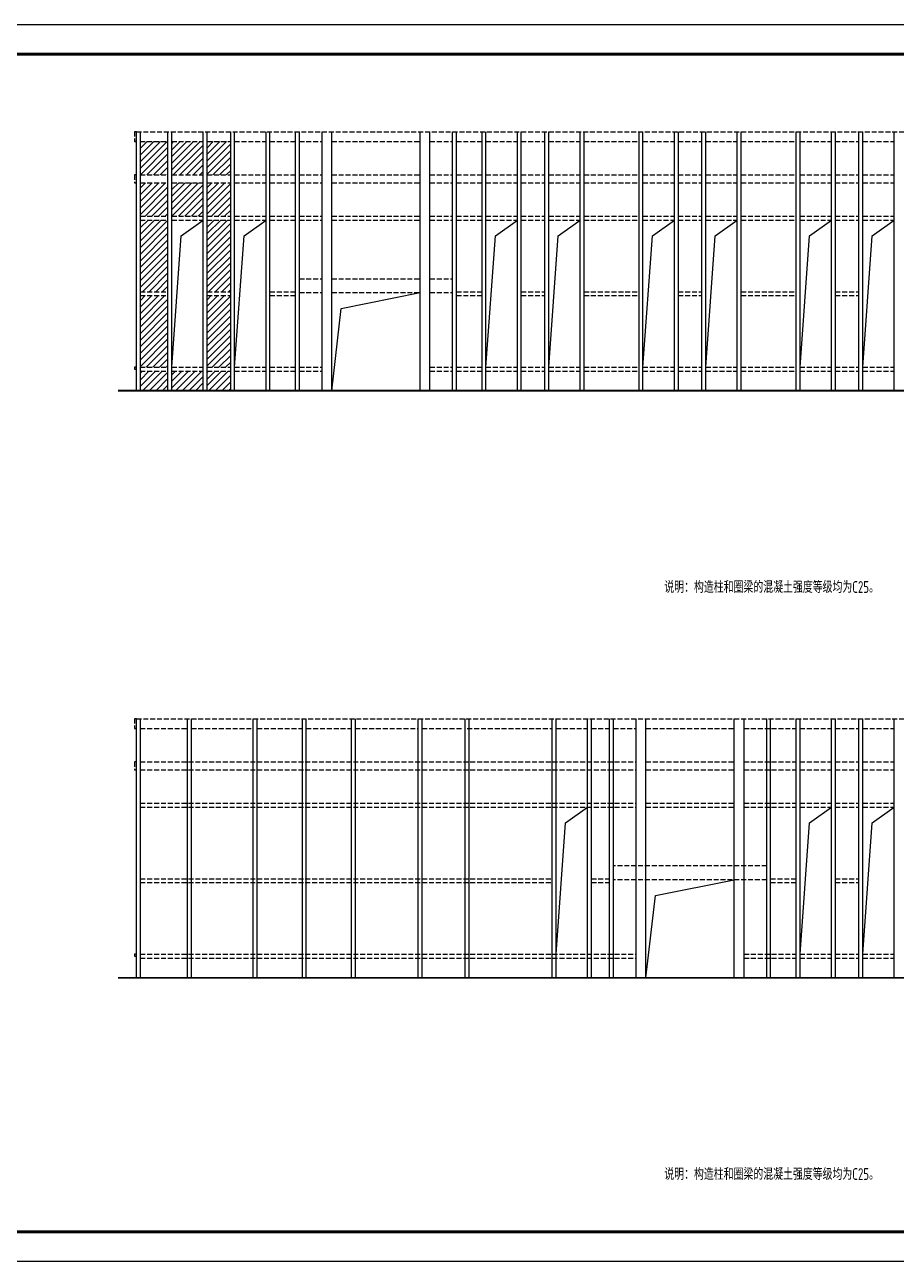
# Model space of a CAD drawing. Extents: x 32461 to 372567, y -698896 to 182569.
# Drawn here: x 86360 to 130752, y -361980 to -298980 of the extents above; entities that cross this region are included whole.
import ezdxf

# ---------------------------------------------------------------- set-up
doc = ezdxf.new("R2010")
doc.units = 0
doc.header["$LTSCALE"] = 1000
doc.header["$MEASUREMENT"] = 0
doc.linetypes.add('DASH', pattern=[0.35, 0.25, -0.1])
for name, color, linetype in [('3T_BAR', 7, 'CONTINUOUS'), ('PUB_HATCH', 8, 'CONTINUOUS'), ('PUB_TITLE', 4, 'CONTINUOUS'), ('QL', 4, 'CONTINUOUS'), ('TEXT', 7, 'CONTINUOUS')]:
    doc.layers.add(name, color=color, linetype=linetype)
doc.styles.add('TSSD_DIMENSION', font='Tssdeng.shx', dxfattribs={"width": 0.8, "bigfont": 'hztxt.shx'})
pattern_1 = [(45, (3158.72, 17149.95), (-168.3798, 168.3798), [])]

msp = doc.modelspace()

# ---------------------------------------------------------------- hatches: boundary and pattern name
at = {"layer": 'PUB_HATCH'}
h = msp.add_hatch(dxfattribs=at)
h.set_pattern_fill('ANSI31', color=256, scale=150, style=0)
h.set_pattern_definition(pattern_1)
h.paths.add_polyline_path([(93851.7, -307030.8), (93851.7, -308730.8), (95451.7, -308730.8), (95451.7, -307030.8)])
h.paths.add_polyline_path([(93651.7, -304930.8), (92251.8, -304930.8), (92251.8, -306630.8), (93651.7, -306630.8)])
h.paths.add_polyline_path([(93651.7, -307030.8), (92251.8, -307030.8), (92251.8, -308730.8), (93651.7, -308730.8)])
h.paths.add_polyline_path([(92251.8, -312580.8), (93651.7, -312580.8), (93651.7, -308930.8), (92251.8, -308930.8)])
h = msp.add_hatch(dxfattribs=at)
h.set_pattern_fill('ANSI31', color=256, scale=150, style=0)
h.set_pattern_definition(pattern_1)
h.paths.add_polyline_path([(95451.7, -304930.8), (94867.1, -304930.8), (94867.1, -305549.4, -1), (94867.1, -305609.4, -1), (94867.1, -305549.4), (94867.1, -304930.8), (93851.7, -304930.8), (93851.7, -306630.8), (95451.7, -306630.8)])
h = msp.add_hatch(dxfattribs=at)
h.set_pattern_fill('ANSI31', color=256, scale=150, style=0)
h.set_pattern_definition(pattern_1)
h.paths.add_polyline_path([(96852, -304930.8), (95651.7, -304930.8), (95651.7, -306630.8), (96852, -306630.8)])
h = msp.add_hatch(dxfattribs=at)
h.set_pattern_fill('ANSI31', color=256, scale=150, style=0)
h.set_pattern_definition(pattern_1)
h.paths.add_polyline_path([(96852, -308930.8), (95651.7, -308930.8), (95651.7, -311241.4), (96081.2, -311241.4), (96081.2, -312580.8), (96852, -312580.8)])
h.paths.add_polyline_path([(95651.7, -312580.8), (96081.2, -312580.8), (96081.2, -311241.4), (95651.7, -311241.4)], flags=17)
h.paths.add_polyline_path([(96852, -307030.8), (95651.7, -307030.8), (95651.7, -308730.8), (96852, -308730.8)])
h = msp.add_hatch(dxfattribs=at)
h.set_pattern_fill('ANSI31', color=256, scale=150, style=0)
h.set_pattern_definition(pattern_1)
h.paths.add_polyline_path([(92251.8, -316430.8), (93651.7, -316430.8), (93651.7, -312780.8), (92251.8, -312780.8)])
h.paths.add_polyline_path([(92251.8, -316630.8), (92251.8, -317630.8), (93651.7, -317630.8), (93651.7, -316630.8)])
h.paths.add_polyline_path([(93851.7, -317630.8), (95451.7, -317630.8), (95451.7, -316630.8), (93851.7, -316630.8)])
h.paths.add_polyline_path([(96852, -316630.8), (95651.7, -316630.8), (95651.7, -317630.8), (96852, -317630.8)])
h.paths.add_polyline_path([(96852, -312780.8), (95651.7, -312780.8), (95651.7, -316430.8), (96852, -316430.8)])

# ---------------------------------------------------------------- linework, layer by layer
at = {"layer": '3T_BAR'}
for p, q in [((92051.8, -317630.8), (92051.8, -304430.8)), ((92251.8, -317630.8), (92251.8, -304430.8)), ((93651.7, -317630.8), (93651.7, -304430.8)), ((93851.7, -317630.8), (93851.7, -304430.8)), ((95451.7, -317630.8), (95451.7, -304430.8)), ((95651.7, -317630.8), (95651.7, -304430.8)), ((96852, -317630.8), (96852, -304430.8)), ((97052, -317630.8), (97052, -304430.8)), ((98652, -317630.8), (98652, -304430.8)), ((98852, -317630.8), (98852, -304430.8)), ((100151.8, -317630.8), (100151.8, -304430.8)), ((100351.8, -317630.8), (100351.8, -304430.8)), ((101501.8, -317630.8), (101501.8, -304430.8)), ((102001.8, -317630.8), (102001.8, -304430.8)), ((106501.8, -317630.8), (106501.8, -304430.8)), ((107001.8, -317630.8), (107001.8, -304430.8)), ((108151.8, -317630.8), (108151.8, -304430.8)), ((108351.8, -317630.8), (108351.8, -304430.8)), ((109651.7, -317630.8), (109651.7, -304430.8)), ((109851.7, -317630.8), (109851.7, -304430.8)), ((111451.7, -317630.8), (111451.7, -304430.8)), ((111651.7, -317630.8), (111651.7, -304430.8)), ((112852, -317630.8), (112852, -304430.8)), ((113052, -317630.8), (113052, -304430.8)), ((114652, -317630.8), (114652, -304430.8)), ((114852, -317630.8), (114852, -304430.8)), ((117651.7, -317630.8), (117651.7, -304430.8)), ((117851.7, -317630.8), (117851.7, -304430.8)), ((119451.7, -317630.8), (119451.7, -304430.8)), ((119651.7, -317630.8), (119651.7, -304430.8)), ((120852, -317630.8), (120852, -304430.8)), ((121052, -317630.8), (121052, -304430.8)), ((122652, -317630.8), (122652, -304430.8)), ((122852, -317630.8), (122852, -304430.8)), ((125651.7, -317630.8), (125651.7, -304430.8)), ((125851.7, -317630.8), (125851.7, -304430.8)), ((127451.7, -317630.8), (127451.7, -304430.8)), ((127651.7, -317630.8), (127651.7, -304430.8)), ((128852, -317630.8), (128852, -304430.8)), ((129052, -317630.8), (129052, -304430.8)), ((130652, -317630.8), (130652, -304430.8)), ((92051.8, -347539.1), (92051.8, -334339.1)), ((92251.8, -347539.1), (92251.8, -334339.1)), ((94651.8, -347539.1), (94651.8, -334339.1)), ((94851.8, -347539.1), (94851.8, -334339.1)), ((98001.8, -347539.1), (98001.8, -334339.1)), ((98201.8, -347539.1), (98201.8, -334339.1)), ((100501.8, -347539.1), (100501.8, -334339.1)), ((100701.8, -347539.1), (100701.8, -334339.1)), ((103001.8, -347539.1), (103001.8, -334339.1)), ((103201.8, -347539.1), (103201.8, -334339.1)), ((106401.8, -347539.1), (106401.8, -334339.1)), ((106601.8, -347539.1), (106601.8, -334339.1)), ((108801.8, -347539.1), (108801.8, -334339.1)), ((109001.8, -347539.1), (109001.8, -334339.1)), ((113226.8, -347539.1), (113226.8, -334339.1)), ((113426.8, -347539.1), (113426.8, -334339.1)), ((115026.8, -347539.1), (115026.8, -334339.1)), ((115226.8, -347539.1), (115226.8, -334339.1)), ((116151.8, -347539.1), (116151.8, -334339.1)), ((116351.8, -347539.1), (116351.8, -334339.1)), ((117501.8, -347539.1), (117501.8, -334339.1)), ((118001.8, -347539.1), (118001.8, -334339.1)), ((122501.8, -347539.1), (122501.8, -334339.1)), ((123001.8, -347539.1), (123001.8, -334339.1)), ((124151.8, -347539.1), (124151.8, -334339.1)), ((124351.8, -347539.1), (124351.8, -334339.1)), ((125651.7, -347539.1), (125651.7, -334339.1)), ((125851.7, -347539.1), (125851.7, -334339.1)), ((127451.7, -347539.1), (127451.7, -334339.1)), ((127651.7, -347539.1), (127651.7, -334339.1)), ((128852, -347539.1), (128852, -334339.1)), ((129052, -347539.1), (129052, -334339.1)), ((130652, -347539.1), (130652, -334339.1))]:
    msp.add_line(p, q, dxfattribs=at)
at = {"layer": '3T_BAR', "const_width": 100}
for points in [[(91117, -317630.8), (158054.4, -317630.8)], [(91117, -347539.1), (158054.4, -347539.1)]]:
    msp.add_lwpolyline(points, dxfattribs=at)
at = {"layer": 'PUB_HATCH'}
for points in [[(93851.7, -316430.8), (94331.7, -309741.6), (95451.7, -308930.8)], [(97052, -316430.8), (97532, -309741.6), (98652, -308930.8)], [(109851.7, -316430.8), (110331.7, -309741.6), (111451.7, -308930.8)], [(113052, -316430.8), (113532, -309741.6), (114652, -308930.8)], [(117851.7, -316430.8), (118331.7, -309741.6), (119451.7, -308930.8)], [(121052, -316430.8), (121532, -309741.6), (122652, -308930.8)], [(125851.7, -316430.8), (126331.7, -309741.6), (127451.7, -308930.8)], [(129052, -316430.8), (129532, -309741.6), (130652, -308930.8)], [(102001.8, -317630.8), (102481.7, -313441.6), (106501.8, -312630.8)], [(113426.8, -346339.1), (113906.8, -339649.9), (115026.8, -338839.1)], [(125851.7, -346339.1), (126331.7, -339649.9), (127451.7, -338839.1)], [(129052, -346339.1), (129532, -339649.9), (130652, -338839.1)], [(118001.8, -347539.1), (118481.7, -343349.9), (122501.8, -342539.1)]]:
    msp.add_lwpolyline(points, dxfattribs=at)
at = {"layer": 'PUB_TITLE'}
msp.add_lwpolyline([(74273.1, -361979.9), (185723.1, -361979.9), (185723.1, -298979.9), (74273.1, -298979.9)], close=True, dxfattribs=at)
at = {"layer": 'PUB_TITLE', "const_width": 150}
msp.add_lwpolyline([(78023.1, -360479.9), (184223.1, -360479.9), (184223.1, -300479.9), (78023.1, -300479.9)], close=True, dxfattribs=at)
at = {"layer": 'QL', "linetype": 'DASH'}
for p, q in [((92251.8, -304930.8), (93651.7, -304930.8)), ((93851.7, -304930.8), (95451.7, -304930.8)), ((95651.7, -304930.8), (96852, -304930.8)), ((97052, -304930.8), (98652, -304930.8)), ((98852, -304930.8), (100151.8, -304930.8)), ((100351.8, -304930.8), (101501.8, -304930.8)), ((102001.8, -304930.8), (106501.8, -304930.8)), ((107001.8, -304930.8), (108151.8, -304930.8)), ((108351.8, -304930.8), (109651.7, -304930.8)), ((109851.7, -304930.8), (111451.7, -304930.8)), ((111651.7, -304930.8), (112852, -304930.8)), ((113052, -304930.8), (114652, -304930.8)), ((114852, -304930.8), (117651.7, -304930.8)), ((117851.7, -304930.8), (119451.7, -304930.8)), ((119651.7, -304930.8), (120852, -304930.8)), ((121052, -304930.8), (122652, -304930.8)), ((122852, -304930.8), (125651.7, -304930.8)), ((125851.7, -304930.8), (127451.7, -304930.8)), ((127651.7, -304930.8), (128852, -304930.8)), ((129052, -304930.8), (130652, -304930.8)), ((92251.8, -306630.8), (93651.7, -306630.8)), ((93851.7, -306630.8), (95451.7, -306630.8)), ((95651.7, -306630.8), (96852, -306630.8)), ((97052, -306630.8), (98652, -306630.8)), ((98852, -306630.8), (100151.8, -306630.8)), ((100351.8, -306630.8), (101501.8, -306630.8)), ((102001.8, -306630.8), (106501.8, -306630.8)), ((107001.8, -306630.8), (108151.8, -306630.8)), ((108351.8, -306630.8), (109651.7, -306630.8)), ((109851.7, -306630.8), (111451.7, -306630.8)), ((111651.7, -306630.8), (112852, -306630.8)), ((113052, -306630.8), (114652, -306630.8)), ((114852, -306630.8), (117651.7, -306630.8)), ((117851.7, -306630.8), (119451.7, -306630.8)), ((119651.7, -306630.8), (120852, -306630.8)), ((121052, -306630.8), (122652, -306630.8)), ((122852, -306630.8), (125651.7, -306630.8)), ((125851.7, -306630.8), (127451.7, -306630.8)), ((127651.7, -306630.8), (128852, -306630.8)), ((129052, -306630.8), (130652, -306630.8)), ((92251.8, -307030.8), (93651.7, -307030.8)), ((93851.7, -307030.8), (95451.7, -307030.8)), ((95651.7, -307030.8), (96852, -307030.8)), ((97052, -307030.8), (98652, -307030.8)), ((98852, -307030.8), (100151.8, -307030.8)), ((100351.8, -307030.8), (101501.8, -307030.8)), ((102001.8, -307030.8), (106501.8, -307030.8)), ((107001.8, -307030.8), (108151.8, -307030.8)), ((108351.8, -307030.8), (109651.7, -307030.8)), ((109851.7, -307030.8), (111451.7, -307030.8)), ((111651.7, -307030.8), (112852, -307030.8)), ((113052, -307030.8), (114652, -307030.8)), ((114852, -307030.8), (117651.7, -307030.8)), ((117851.7, -307030.8), (119451.7, -307030.8)), ((119651.7, -307030.8), (120852, -307030.8)), ((121052, -307030.8), (122652, -307030.8)), ((122852, -307030.8), (125651.7, -307030.8)), ((125851.7, -307030.8), (127451.7, -307030.8)), ((127651.7, -307030.8), (128852, -307030.8)), ((129052, -307030.8), (130652, -307030.8)), ((92251.8, -308730.8), (93651.7, -308730.8)), ((92251.8, -308930.8), (93651.7, -308930.8)), ((93851.7, -308730.8), (95451.7, -308730.8)), ((93851.7, -308930.8), (95451.7, -308930.8)), ((95651.7, -308730.8), (96852, -308730.8)), ((95651.7, -308930.8), (96852, -308930.8)), ((97052, -308730.8), (98652, -308730.8)), ((97052, -308930.8), (98652, -308930.8)), ((98852, -308730.8), (100151.8, -308730.8)), ((98852, -308930.8), (100151.8, -308930.8)), ((100351.8, -308730.8), (101501.8, -308730.8)), ((100351.8, -308930.8), (101501.8, -308930.8)), ((102001.8, -308730.8), (106501.8, -308730.8)), ((102001.8, -308930.8), (106501.8, -308930.8)), ((107001.8, -308730.8), (108151.8, -308730.8)), ((107001.8, -308930.8), (108151.8, -308930.8)), ((108351.8, -308730.8), (109651.7, -308730.8)), ((108351.8, -308930.8), (109651.7, -308930.8)), ((109851.7, -308730.8), (111451.7, -308730.8)), ((109851.7, -308930.8), (111451.7, -308930.8)), ((111651.7, -308730.8), (112852, -308730.8)), ((111651.7, -308930.8), (112852, -308930.8)), ((113052, -308730.8), (114652, -308730.8)), ((113052, -308930.8), (114652, -308930.8)), ((114852, -308730.8), (117651.7, -308730.8)), ((114852, -308930.8), (117651.7, -308930.8)), ((117851.7, -308730.8), (119451.7, -308730.8)), ((117851.7, -308930.8), (119451.7, -308930.8)), ((119651.7, -308730.8), (120852, -308730.8)), ((119651.7, -308930.8), (120852, -308930.8)), ((121052, -308730.8), (122652, -308730.8)), ((121052, -308930.8), (122652, -308930.8)), ((122852, -308730.8), (125651.7, -308730.8)), ((122852, -308930.8), (125651.7, -308930.8)), ((125851.7, -308730.8), (127451.7, -308730.8)), ((125851.7, -308930.8), (127451.7, -308930.8)), ((127651.7, -308730.8), (128852, -308730.8)), ((127651.7, -308930.8), (128852, -308930.8)), ((129052, -308730.8), (130652, -308730.8)), ((129052, -308930.8), (130652, -308930.8)), ((100351.8, -311930.8), (101501.8, -311930.8)), ((102001.8, -311930.8), (106501.8, -311930.8)), ((107001.8, -311930.8), (108151.8, -311930.8)), ((92251.8, -312580.8), (93651.7, -312580.8)), ((92251.8, -312780.8), (93651.7, -312780.8)), ((95651.7, -312580.8), (96852, -312580.8)), ((95651.7, -312780.8), (96852, -312780.8)), ((98852, -312580.8), (100151.8, -312580.8)), ((98852, -312780.8), (100151.8, -312780.8)), ((100351.8, -312630.8), (101501.8, -312630.8)), ((102001.8, -312630.8), (106501.8, -312630.8)), ((107001.8, -312630.8), (108151.8, -312630.8)), ((108351.8, -312580.8), (109651.7, -312580.8)), ((108351.8, -312780.8), (109651.7, -312780.8)), ((111651.7, -312580.8), (112852, -312580.8)), ((111651.7, -312780.8), (112852, -312780.8)), ((114852, -312580.8), (117651.7, -312580.8)), ((114852, -312780.8), (117651.7, -312780.8)), ((119651.7, -312580.8), (120852, -312580.8)), ((119651.7, -312780.8), (120852, -312780.8)), ((122852, -312580.8), (125651.7, -312580.8)), ((122852, -312780.8), (125651.7, -312780.8)), ((127651.7, -312580.8), (128850.8, -312580.8)), ((127651.7, -312780.8), (128850.8, -312780.8)), ((92251.8, -316430.8), (93651.7, -316430.8)), ((92251.8, -316630.8), (93651.7, -316630.8)), ((93851.7, -316430.8), (95451.7, -316430.8)), ((93851.7, -316630.8), (95451.7, -316630.8)), ((95651.7, -316430.8), (96852, -316430.8)), ((95651.7, -316630.8), (96852, -316630.8)), ((97052, -316430.8), (98652, -316430.8)), ((97052, -316630.8), (98652, -316630.8)), ((98852, -316430.8), (100151.8, -316430.8)), ((98852, -316630.8), (100151.8, -316630.8)), ((100351.8, -316430.8), (101501.8, -316430.8)), ((100351.8, -316630.8), (101501.8, -316630.8)), ((107001.8, -316430.8), (108151.8, -316430.8)), ((107001.8, -316630.8), (108151.8, -316630.8)), ((108351.8, -316430.8), (109651.7, -316430.8)), ((108351.8, -316630.8), (109651.7, -316630.8)), ((109851.7, -316430.8), (111451.7, -316430.8)), ((109851.7, -316630.8), (111451.7, -316630.8)), ((111651.7, -316430.8), (112852, -316430.8)), ((111651.7, -316630.8), (112852, -316630.8)), ((113052, -316430.8), (114652, -316430.8)), ((113052, -316630.8), (114652, -316630.8)), ((114852, -316430.8), (117651.7, -316430.8)), ((114852, -316630.8), (117651.7, -316630.8)), ((117851.7, -316430.8), (119451.7, -316430.8)), ((117851.7, -316630.8), (119451.7, -316630.8)), ((119651.7, -316430.8), (120852, -316430.8)), ((119651.7, -316630.8), (120852, -316630.8)), ((121052, -316430.8), (122652, -316430.8)), ((121052, -316630.8), (122652, -316630.8)), ((122852, -316430.8), (125651.7, -316430.8)), ((122852, -316630.8), (125651.7, -316630.8)), ((125851.7, -316430.8), (127451.7, -316430.8)), ((125851.7, -316630.8), (127451.7, -316630.8)), ((127651.7, -316430.8), (128852, -316430.8)), ((127651.7, -316630.8), (128852, -316630.8)), ((129052, -316430.8), (130652, -316430.8)), ((129052, -316630.8), (130652, -316630.8)), ((92251.8, -334839.1), (94651.8, -334839.1)), ((94851.8, -334839.1), (98001.8, -334839.1)), ((98201.8, -334839.1), (100501.8, -334839.1)), ((100701.8, -334839.1), (103001.8, -334839.1)), ((103201.8, -334839.1), (106401.8, -334839.1)), ((106601.8, -334839.1), (108701.8, -334839.1)), ((108901.8, -334839.1), (113226.8, -334839.1)), ((113426.8, -334839.1), (115026.8, -334839.1)), ((115226.8, -334839.1), (116151.8, -334839.1)), ((116351.8, -334839.1), (117501.8, -334839.1)), ((118001.8, -334839.1), (122501.8, -334839.1)), ((123001.8, -334839.1), (125651.7, -334839.1)), ((125851.7, -334839.1), (127451.7, -334839.1)), ((127651.7, -334839.1), (128852, -334839.1)), ((129052, -334839.1), (130652, -334839.1)), ((92251.8, -336539.1), (117501.8, -336539.1)), ((92251.8, -336939.1), (117501.8, -336939.1)), ((118001.8, -336539.1), (122501.8, -336539.1)), ((118001.8, -336939.1), (122501.8, -336939.1)), ((123001.8, -336539.1), (125651.7, -336539.1)), ((123001.8, -336939.1), (125651.7, -336939.1)), ((125851.7, -336539.1), (127451.7, -336539.1)), ((125851.7, -336939.1), (127451.7, -336939.1)), ((127651.7, -336539.1), (128852, -336539.1)), ((127651.7, -336939.1), (128852, -336939.1)), ((129052, -336539.1), (130652, -336539.1)), ((129052, -336939.1), (130652, -336939.1)), ((92251.8, -338639.1), (117501.8, -338639.1)), ((92251.8, -338839.1), (117501.8, -338839.1)), ((118001.8, -338639.1), (122501.8, -338639.1)), ((118001.8, -338839.1), (122501.8, -338839.1)), ((123001.8, -338639.1), (125651.7, -338639.1)), ((123001.8, -338839.1), (125651.7, -338839.1)), ((125851.7, -338639.1), (127451.7, -338639.1)), ((125851.7, -338839.1), (127451.7, -338839.1)), ((127651.7, -338639.1), (128852, -338639.1)), ((127651.7, -338839.1), (128852, -338839.1)), ((129052, -338639.1), (130652, -338639.1)), ((129052, -338839.1), (130652, -338839.1)), ((124151.8, -341839.1), (116351.8, -341839.1)), ((92251.8, -342489.1), (113226.8, -342489.1)), ((92251.8, -342689.1), (113226.8, -342689.1)), ((115226.8, -342489.1), (116151.8, -342489.1)), ((115226.8, -342689.1), (116151.8, -342689.1)), ((124151.8, -342539.1), (116351.8, -342539.1)), ((124351.8, -342489.1), (125651.7, -342489.1)), ((124351.8, -342689.1), (125651.7, -342689.1)), ((127651.7, -342489.1), (128850.8, -342489.1)), ((127651.7, -342689.1), (128850.8, -342689.1)), ((92251.8, -346339.1), (117501.8, -346339.1)), ((123001.8, -346339.1), (125651.7, -346339.1)), ((125851.7, -346339.1), (127451.7, -346339.1)), ((127651.7, -346339.1), (128852, -346339.1)), ((129052, -346339.1), (130652, -346339.1)), ((92251.8, -346539.1), (117501.8, -346539.1)), ((123001.8, -346539.1), (125651.7, -346539.1)), ((125851.7, -346539.1), (127451.7, -346539.1)), ((127651.7, -346539.1), (128852, -346539.1)), ((129052, -346539.1), (130652, -346539.1))]:
    msp.add_line(p, q, dxfattribs=at)
for points in [[(92051.8, -304430.8), (91951.8, -304430.8), (91951.8, -304930.8), (92051.8, -304930.8)], [(92051.8, -304430.8), (156551.8, -304430.8), (156551.8, -304430.8), (156551.8, -304930.8), (156451.8, -304930.8)], [(92051.8, -306630.8), (91951.8, -306630.8), (91951.8, -307030.8), (92051.8, -307030.8)], [(92051.8, -316430.8), (91951.8, -316430.8), (91951.8, -316530.8), (92051.8, -316530.8)], [(92051.8, -334339.1), (91951.8, -334339.1), (91951.8, -334839.1), (92051.8, -334839.1)], [(92051.8, -334339.1), (156551.8, -334339.1), (156551.8, -334339.1), (156551.8, -334839.1), (156451.8, -334839.1)], [(92051.8, -336539.1), (91951.8, -336539.1), (91951.8, -336939.1), (92051.8, -336939.1)], [(92051.8, -346339.1), (91951.8, -346339.1), (91951.8, -346439.1), (92051.8, -346439.1)]]:
    msp.add_lwpolyline(points, dxfattribs=at)

# ---------------------------------------------------------------- texts
at = {"layer": 'TEXT', "color": 2, "style": 'TSSD_DIMENSION', "width": 0.7}
for p in [(118936.8, -327927.3), (118936.8, -357835.6)]:
    msp.add_text('说明：构造柱和圈梁的混凝土强度等级均为C25。', height=600, dxfattribs=at).set_placement(p)

doc.saveas('drawing.dxf')
